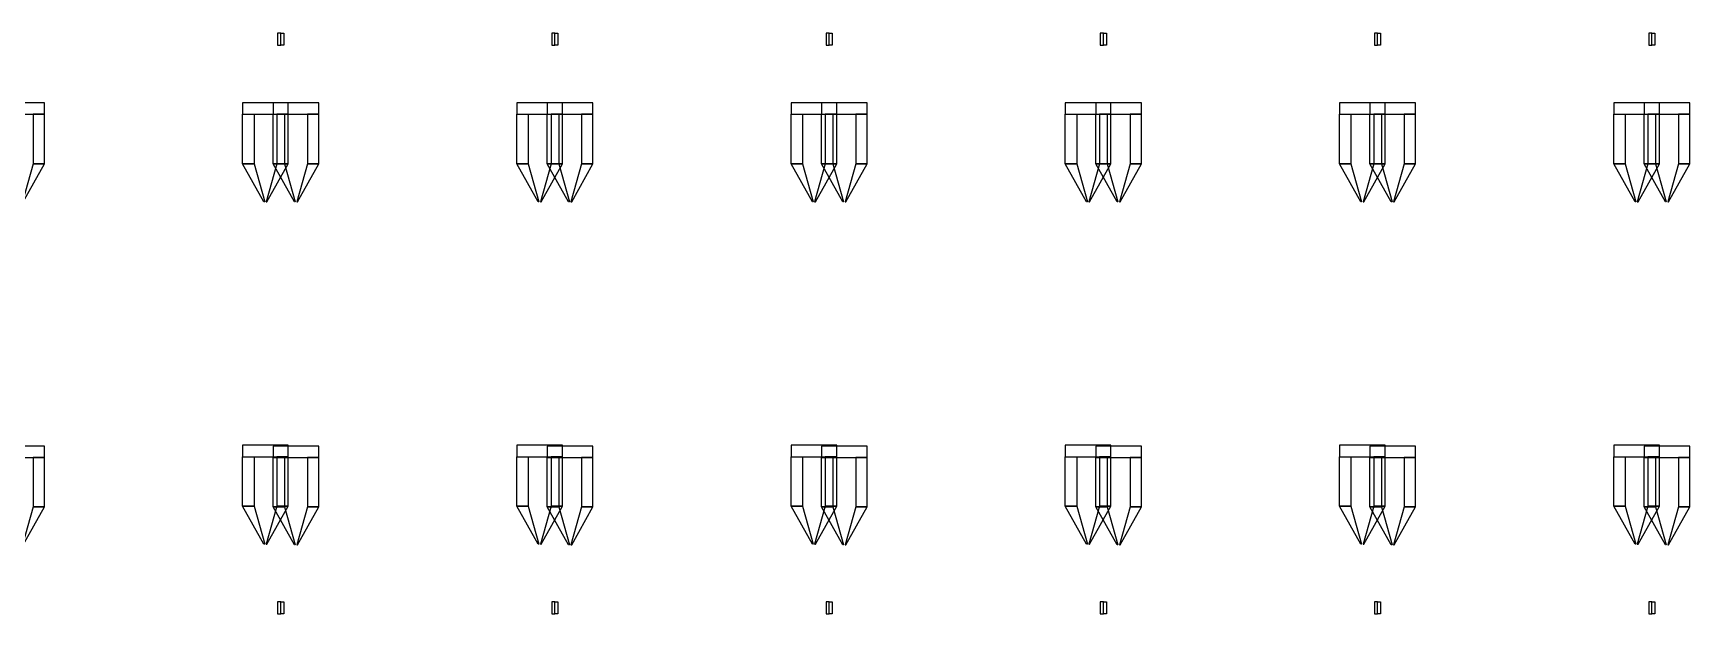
# Model space of a CAD drawing. Extents: x -50899 to 50899, y -48295 to 50898.
# Drawn here: x -6125 to 4750, y -28058 to -24242 of the extents above; entities that cross this region are included whole.
import ezdxf

# ---------------------------------------------------------------- set-up
doc = ezdxf.new("R2010")
doc.units = 0

# ---------------------------------------------------------------- blocks, each defined once
blk = doc.blocks.new('Q12')
for points in [[(3250, 14425), (3250, 14350), (3550, 14350), (3550, 14425), (3250, 14425)], [(3250, 14425), (3250, 14350), (3550, 14350), (3550, 14425), (3250, 14425)], [(3325, 14350), (3325, 14025), (3250, 14025), (3250, 14350), (3325, 14350)], [(3325, 14350), (3325, 14025), (3250, 14025), (3250, 14350), (3325, 14350)], [(3475, 14350), (3475, 14025), (3550, 14025), (3550, 14350), (3475, 14350)], [(3475, 14350), (3475, 14025), (3550, 14025), (3550, 14350), (3475, 14350)], [(3325, 14025), (3395, 13775), (3390, 13775), (3250, 14025), (3325, 14025)], [(3325, 14025), (3395, 13775), (3390, 13775), (3250, 14025), (3325, 14025)], [(3475, 14025), (3405, 13775), (3410, 13775), (3550, 14025), (3475, 14025)], [(3475, 14025), (3405, 13775), (3410, 13775), (3550, 14025), (3475, 14025)], [(3250, 12175), (3250, 12100), (3550, 12100), (3550, 12175), (3250, 12175)], [(3250, 12175), (3250, 12100), (3550, 12100), (3550, 12175), (3250, 12175)], [(3325, 12100), (3325, 11775), (3250, 11775), (3250, 12100), (3325, 12100)], [(3325, 12100), (3325, 11775), (3250, 11775), (3250, 12100), (3325, 12100)], [(3475, 12100), (3475, 11775), (3550, 11775), (3550, 12100), (3475, 12100)], [(3475, 12100), (3475, 11775), (3550, 11775), (3550, 12100), (3475, 12100)], [(3325, 11775), (3395, 11525), (3390, 11525), (3250, 11775), (3325, 11775)], [(3325, 11775), (3395, 11525), (3390, 11525), (3250, 11775), (3325, 11775)], [(3475, 11775), (3405, 11525), (3410, 11525), (3550, 11775), (3475, 11775)], [(3475, 11775), (3405, 11525), (3410, 11525), (3550, 11775), (3475, 11775)]]:
    blk.add_lwpolyline(points)
blk = doc.blocks.new('Q13')
for points in [[(1700, 14803), (1700, 14883), (1680, 14883), (1680, 14803), (1700, 14803)], [(3250, 14425), (3250, 14350), (3550, 14350), (3550, 14425), (3250, 14425)], [(3250, 14425), (3250, 14350), (3550, 14350), (3550, 14425), (3250, 14425)], [(3325, 14350), (3325, 14025), (3250, 14025), (3250, 14350), (3325, 14350)], [(3325, 14350), (3325, 14025), (3250, 14025), (3250, 14350), (3325, 14350)], [(3475, 14350), (3475, 14025), (3550, 14025), (3550, 14350), (3475, 14350)], [(3475, 14350), (3475, 14025), (3550, 14025), (3550, 14350), (3475, 14350)], [(3325, 14025), (3395, 13775), (3390, 13775), (3250, 14025), (3325, 14025)], [(3325, 14025), (3395, 13775), (3390, 13775), (3250, 14025), (3325, 14025)], [(3475, 14025), (3405, 13775), (3410, 13775), (3550, 14025), (3475, 14025)], [(3475, 14025), (3405, 13775), (3410, 13775), (3550, 14025), (3475, 14025)], [(3250, 12175), (3250, 12100), (3550, 12100), (3550, 12175), (3250, 12175)], [(3250, 12175), (3250, 12100), (3550, 12100), (3550, 12175), (3250, 12175)], [(3325, 12100), (3325, 11775), (3250, 11775), (3250, 12100), (3325, 12100)], [(3325, 12100), (3325, 11775), (3250, 11775), (3250, 12100), (3325, 12100)], [(3475, 12100), (3475, 11775), (3550, 11775), (3550, 12100), (3475, 12100)], [(3475, 12100), (3475, 11775), (3550, 11775), (3550, 12100), (3475, 12100)], [(3325, 11775), (3395, 11525), (3390, 11525), (3250, 11775), (3325, 11775)], [(3325, 11775), (3395, 11525), (3390, 11525), (3250, 11775), (3325, 11775)], [(3475, 11775), (3405, 11525), (3410, 11525), (3550, 11775), (3475, 11775)], [(3475, 11775), (3405, 11525), (3410, 11525), (3550, 11775), (3475, 11775)], [(1700, 11067), (1700, 11147), (1680, 11147), (1680, 11067), (1700, 11067)]]:
    blk.add_lwpolyline(points)
blk = doc.blocks.new('Q14')
for points in [[(-100, 14803), (-100, 14883), (-80, 14883), (-80, 14803), (-100, 14803)], [(1700, 14803), (1700, 14883), (1680, 14883), (1680, 14803), (1700, 14803)], [(-1950, 14425), (-1950, 14350), (-1650, 14350), (-1650, 14425), (-1950, 14425)], [(-1950, 14425), (-1950, 14350), (-1650, 14350), (-1650, 14425), (-1950, 14425)], [(3250, 14425), (3250, 14350), (3550, 14350), (3550, 14425), (3250, 14425)], [(3250, 14425), (3250, 14350), (3550, 14350), (3550, 14425), (3250, 14425)], [(-1725, 14350), (-1725, 14025), (-1650, 14025), (-1650, 14350), (-1725, 14350)], [(-1725, 14350), (-1725, 14025), (-1650, 14025), (-1650, 14350), (-1725, 14350)], [(3325, 14350), (3325, 14025), (3250, 14025), (3250, 14350), (3325, 14350)], [(3325, 14350), (3325, 14025), (3250, 14025), (3250, 14350), (3325, 14350)], [(3475, 14350), (3475, 14025), (3550, 14025), (3550, 14350), (3475, 14350)], [(3475, 14350), (3475, 14025), (3550, 14025), (3550, 14350), (3475, 14350)], [(-1725, 14025), (-1795, 13775), (-1790, 13775), (-1650, 14025), (-1725, 14025)], [(-1725, 14025), (-1795, 13775), (-1790, 13775), (-1650, 14025), (-1725, 14025)], [(3325, 14025), (3395, 13775), (3390, 13775), (3250, 14025), (3325, 14025)], [(3325, 14025), (3395, 13775), (3390, 13775), (3250, 14025), (3325, 14025)], [(3475, 14025), (3405, 13775), (3410, 13775), (3550, 14025), (3475, 14025)], [(3475, 14025), (3405, 13775), (3410, 13775), (3550, 14025), (3475, 14025)], [(-1950, 12170), (-1950, 12095), (-1650, 12095), (-1650, 12170), (-1950, 12170)], [(-1950, 12170), (-1950, 12095), (-1650, 12095), (-1650, 12170), (-1950, 12170)], [(-1725, 12095), (-1725, 11770), (-1650, 11770), (-1650, 12095), (-1725, 12095)], [(-1725, 12095), (-1725, 11770), (-1650, 11770), (-1650, 12095), (-1725, 12095)], [(3250, 12175), (3250, 12100), (3550, 12100), (3550, 12175), (3250, 12175)], [(3250, 12175), (3250, 12100), (3550, 12100), (3550, 12175), (3250, 12175)], [(3325, 12100), (3325, 11775), (3250, 11775), (3250, 12100), (3325, 12100)], [(3325, 12100), (3325, 11775), (3250, 11775), (3250, 12100), (3325, 12100)], [(3475, 12100), (3475, 11775), (3550, 11775), (3550, 12100), (3475, 12100)], [(3475, 12100), (3475, 11775), (3550, 11775), (3550, 12100), (3475, 12100)], [(-1725, 11770), (-1795, 11520), (-1790, 11520), (-1650, 11770), (-1725, 11770)], [(-1725, 11770), (-1795, 11520), (-1790, 11520), (-1650, 11770), (-1725, 11770)], [(3325, 11775), (3395, 11525), (3390, 11525), (3250, 11775), (3325, 11775)], [(3325, 11775), (3395, 11525), (3390, 11525), (3250, 11775), (3325, 11775)], [(3475, 11775), (3405, 11525), (3410, 11525), (3550, 11775), (3475, 11775)], [(3475, 11775), (3405, 11525), (3410, 11525), (3550, 11775), (3475, 11775)], [(-100, 11067), (-100, 11147), (-80, 11147), (-80, 11067), (-100, 11067)], [(1700, 11067), (1700, 11147), (1680, 11147), (1680, 11067), (1700, 11067)]]:
    blk.add_lwpolyline(points)
blk = doc.blocks.new('Q15')
for points in [[(-100, 14803), (-100, 14883), (-80, 14883), (-80, 14803), (-100, 14803)], [(1700, 14803), (1700, 14883), (1680, 14883), (1680, 14803), (1700, 14803)], [(-1950, 14425), (-1950, 14350), (-1650, 14350), (-1650, 14425), (-1950, 14425)], [(-1950, 14425), (-1950, 14350), (-1650, 14350), (-1650, 14425), (-1950, 14425)], [(3250, 14425), (3250, 14350), (3550, 14350), (3550, 14425), (3250, 14425)], [(3250, 14425), (3250, 14350), (3550, 14350), (3550, 14425), (3250, 14425)], [(-1875, 14350), (-1875, 14025), (-1950, 14025), (-1950, 14350), (-1875, 14350)], [(-1875, 14350), (-1875, 14025), (-1950, 14025), (-1950, 14350), (-1875, 14350)], [(-1725, 14350), (-1725, 14025), (-1650, 14025), (-1650, 14350), (-1725, 14350)], [(-1725, 14350), (-1725, 14025), (-1650, 14025), (-1650, 14350), (-1725, 14350)], [(3325, 14350), (3325, 14025), (3250, 14025), (3250, 14350), (3325, 14350)], [(3325, 14350), (3325, 14025), (3250, 14025), (3250, 14350), (3325, 14350)], [(3475, 14350), (3475, 14025), (3550, 14025), (3550, 14350), (3475, 14350)], [(3475, 14350), (3475, 14025), (3550, 14025), (3550, 14350), (3475, 14350)], [(-1875, 14025), (-1805, 13775), (-1810, 13775), (-1950, 14025), (-1875, 14025)], [(-1875, 14025), (-1805, 13775), (-1810, 13775), (-1950, 14025), (-1875, 14025)], [(-1725, 14025), (-1795, 13775), (-1790, 13775), (-1650, 14025), (-1725, 14025)], [(-1725, 14025), (-1795, 13775), (-1790, 13775), (-1650, 14025), (-1725, 14025)], [(3325, 14025), (3395, 13775), (3390, 13775), (3250, 14025), (3325, 14025)], [(3325, 14025), (3395, 13775), (3390, 13775), (3250, 14025), (3325, 14025)], [(3475, 14025), (3405, 13775), (3410, 13775), (3550, 14025), (3475, 14025)], [(3475, 14025), (3405, 13775), (3410, 13775), (3550, 14025), (3475, 14025)], [(-1950, 12170), (-1950, 12095), (-1650, 12095), (-1650, 12170), (-1950, 12170)], [(-1950, 12170), (-1950, 12095), (-1650, 12095), (-1650, 12170), (-1950, 12170)], [(-1875, 12095), (-1875, 11770), (-1950, 11770), (-1950, 12095), (-1875, 12095)], [(-1875, 12095), (-1875, 11770), (-1950, 11770), (-1950, 12095), (-1875, 12095)], [(-1725, 12095), (-1725, 11770), (-1650, 11770), (-1650, 12095), (-1725, 12095)], [(-1725, 12095), (-1725, 11770), (-1650, 11770), (-1650, 12095), (-1725, 12095)], [(3250, 12175), (3250, 12100), (3550, 12100), (3550, 12175), (3250, 12175)], [(3250, 12175), (3250, 12100), (3550, 12100), (3550, 12175), (3250, 12175)], [(3325, 12100), (3325, 11775), (3250, 11775), (3250, 12100), (3325, 12100)], [(3325, 12100), (3325, 11775), (3250, 11775), (3250, 12100), (3325, 12100)], [(3475, 12100), (3475, 11775), (3550, 11775), (3550, 12100), (3475, 12100)], [(3475, 12100), (3475, 11775), (3550, 11775), (3550, 12100), (3475, 12100)], [(-1875, 11770), (-1805, 11520), (-1810, 11520), (-1950, 11770), (-1875, 11770)], [(-1875, 11770), (-1805, 11520), (-1810, 11520), (-1950, 11770), (-1875, 11770)], [(-1725, 11770), (-1795, 11520), (-1790, 11520), (-1650, 11770), (-1725, 11770)], [(-1725, 11770), (-1795, 11520), (-1790, 11520), (-1650, 11770), (-1725, 11770)], [(3325, 11775), (3395, 11525), (3390, 11525), (3250, 11775), (3325, 11775)], [(3325, 11775), (3395, 11525), (3390, 11525), (3250, 11775), (3325, 11775)], [(3475, 11775), (3405, 11525), (3410, 11525), (3550, 11775), (3475, 11775)], [(3475, 11775), (3405, 11525), (3410, 11525), (3550, 11775), (3475, 11775)], [(-100, 11067), (-100, 11147), (-80, 11147), (-80, 11067), (-100, 11067)], [(1700, 11067), (1700, 11147), (1680, 11147), (1680, 11067), (1700, 11067)]]:
    blk.add_lwpolyline(points)
blk = doc.blocks.new('Q16')
for points in [[(-100, 14803), (-100, 14883), (-80, 14883), (-80, 14803), (-100, 14803)], [(1700, 14803), (1700, 14883), (1680, 14883), (1680, 14803), (1700, 14803)], [(-1950, 14425), (-1950, 14350), (-1650, 14350), (-1650, 14425), (-1950, 14425)], [(-1950, 14425), (-1950, 14350), (-1650, 14350), (-1650, 14425), (-1950, 14425)], [(3250, 14425), (3250, 14350), (3550, 14350), (3550, 14425), (3250, 14425)], [(3250, 14425), (3250, 14350), (3550, 14350), (3550, 14425), (3250, 14425)], [(-1875, 14350), (-1875, 14025), (-1950, 14025), (-1950, 14350), (-1875, 14350)], [(-1875, 14350), (-1875, 14025), (-1950, 14025), (-1950, 14350), (-1875, 14350)], [(-1725, 14350), (-1725, 14025), (-1650, 14025), (-1650, 14350), (-1725, 14350)], [(-1725, 14350), (-1725, 14025), (-1650, 14025), (-1650, 14350), (-1725, 14350)], [(3325, 14350), (3325, 14025), (3250, 14025), (3250, 14350), (3325, 14350)], [(3325, 14350), (3325, 14025), (3250, 14025), (3250, 14350), (3325, 14350)], [(3475, 14350), (3475, 14025), (3550, 14025), (3550, 14350), (3475, 14350)], [(3475, 14350), (3475, 14025), (3550, 14025), (3550, 14350), (3475, 14350)], [(-1875, 14025), (-1805, 13775), (-1810, 13775), (-1950, 14025), (-1875, 14025)], [(-1875, 14025), (-1805, 13775), (-1810, 13775), (-1950, 14025), (-1875, 14025)], [(-1725, 14025), (-1795, 13775), (-1790, 13775), (-1650, 14025), (-1725, 14025)], [(-1725, 14025), (-1795, 13775), (-1790, 13775), (-1650, 14025), (-1725, 14025)], [(3325, 14025), (3395, 13775), (3390, 13775), (3250, 14025), (3325, 14025)], [(3325, 14025), (3395, 13775), (3390, 13775), (3250, 14025), (3325, 14025)], [(3475, 14025), (3405, 13775), (3410, 13775), (3550, 14025), (3475, 14025)], [(3475, 14025), (3405, 13775), (3410, 13775), (3550, 14025), (3475, 14025)], [(-1950, 12170), (-1950, 12095), (-1650, 12095), (-1650, 12170), (-1950, 12170)], [(-1950, 12170), (-1950, 12095), (-1650, 12095), (-1650, 12170), (-1950, 12170)], [(-1875, 12095), (-1875, 11770), (-1950, 11770), (-1950, 12095), (-1875, 12095)], [(-1875, 12095), (-1875, 11770), (-1950, 11770), (-1950, 12095), (-1875, 12095)], [(-1725, 12095), (-1725, 11770), (-1650, 11770), (-1650, 12095), (-1725, 12095)], [(-1725, 12095), (-1725, 11770), (-1650, 11770), (-1650, 12095), (-1725, 12095)], [(3250, 12175), (3250, 12100), (3550, 12100), (3550, 12175), (3250, 12175)], [(3250, 12175), (3250, 12100), (3550, 12100), (3550, 12175), (3250, 12175)], [(3325, 12100), (3325, 11775), (3250, 11775), (3250, 12100), (3325, 12100)], [(3325, 12100), (3325, 11775), (3250, 11775), (3250, 12100), (3325, 12100)], [(3475, 12100), (3475, 11775), (3550, 11775), (3550, 12100), (3475, 12100)], [(3475, 12100), (3475, 11775), (3550, 11775), (3550, 12100), (3475, 12100)], [(-1875, 11770), (-1805, 11520), (-1810, 11520), (-1950, 11770), (-1875, 11770)], [(-1875, 11770), (-1805, 11520), (-1810, 11520), (-1950, 11770), (-1875, 11770)], [(-1725, 11770), (-1795, 11520), (-1790, 11520), (-1650, 11770), (-1725, 11770)], [(-1725, 11770), (-1795, 11520), (-1790, 11520), (-1650, 11770), (-1725, 11770)], [(3325, 11775), (3395, 11525), (3390, 11525), (3250, 11775), (3325, 11775)], [(3325, 11775), (3395, 11525), (3390, 11525), (3250, 11775), (3325, 11775)], [(3475, 11775), (3405, 11525), (3410, 11525), (3550, 11775), (3475, 11775)], [(3475, 11775), (3405, 11525), (3410, 11525), (3550, 11775), (3475, 11775)], [(-100, 11067), (-100, 11147), (-80, 11147), (-80, 11067), (-100, 11067)], [(1700, 11067), (1700, 11147), (1680, 11147), (1680, 11067), (1700, 11067)]]:
    blk.add_lwpolyline(points)
blk = doc.blocks.new('Q17')
for points in [[(-100, 14803), (-100, 14883), (-80, 14883), (-80, 14803), (-100, 14803)], [(1700, 14803), (1700, 14883), (1680, 14883), (1680, 14803), (1700, 14803)], [(-1950, 14425), (-1950, 14350), (-1650, 14350), (-1650, 14425), (-1950, 14425)], [(-1950, 14425), (-1950, 14350), (-1650, 14350), (-1650, 14425), (-1950, 14425)], [(3250, 14425), (3250, 14350), (3550, 14350), (3550, 14425), (3250, 14425)], [(3250, 14425), (3250, 14350), (3550, 14350), (3550, 14425), (3250, 14425)], [(-1875, 14350), (-1875, 14025), (-1950, 14025), (-1950, 14350), (-1875, 14350)], [(-1875, 14350), (-1875, 14025), (-1950, 14025), (-1950, 14350), (-1875, 14350)], [(-1725, 14350), (-1725, 14025), (-1650, 14025), (-1650, 14350), (-1725, 14350)], [(-1725, 14350), (-1725, 14025), (-1650, 14025), (-1650, 14350), (-1725, 14350)], [(3325, 14350), (3325, 14025), (3250, 14025), (3250, 14350), (3325, 14350)], [(3325, 14350), (3325, 14025), (3250, 14025), (3250, 14350), (3325, 14350)], [(3475, 14350), (3475, 14025), (3550, 14025), (3550, 14350), (3475, 14350)], [(3475, 14350), (3475, 14025), (3550, 14025), (3550, 14350), (3475, 14350)], [(-1875, 14025), (-1805, 13775), (-1810, 13775), (-1950, 14025), (-1875, 14025)], [(-1875, 14025), (-1805, 13775), (-1810, 13775), (-1950, 14025), (-1875, 14025)], [(-1725, 14025), (-1795, 13775), (-1790, 13775), (-1650, 14025), (-1725, 14025)], [(-1725, 14025), (-1795, 13775), (-1790, 13775), (-1650, 14025), (-1725, 14025)], [(3325, 14025), (3395, 13775), (3390, 13775), (3250, 14025), (3325, 14025)], [(3325, 14025), (3395, 13775), (3390, 13775), (3250, 14025), (3325, 14025)], [(3475, 14025), (3405, 13775), (3410, 13775), (3550, 14025), (3475, 14025)], [(3475, 14025), (3405, 13775), (3410, 13775), (3550, 14025), (3475, 14025)], [(-1950, 12170), (-1950, 12095), (-1650, 12095), (-1650, 12170), (-1950, 12170)], [(-1950, 12170), (-1950, 12095), (-1650, 12095), (-1650, 12170), (-1950, 12170)], [(-1875, 12095), (-1875, 11770), (-1950, 11770), (-1950, 12095), (-1875, 12095)], [(-1875, 12095), (-1875, 11770), (-1950, 11770), (-1950, 12095), (-1875, 12095)], [(-1725, 12095), (-1725, 11770), (-1650, 11770), (-1650, 12095), (-1725, 12095)], [(-1725, 12095), (-1725, 11770), (-1650, 11770), (-1650, 12095), (-1725, 12095)], [(3250, 12175), (3250, 12100), (3550, 12100), (3550, 12175), (3250, 12175)], [(3250, 12175), (3250, 12100), (3550, 12100), (3550, 12175), (3250, 12175)], [(3325, 12100), (3325, 11775), (3250, 11775), (3250, 12100), (3325, 12100)], [(3325, 12100), (3325, 11775), (3250, 11775), (3250, 12100), (3325, 12100)], [(3475, 12100), (3475, 11775), (3550, 11775), (3550, 12100), (3475, 12100)], [(3475, 12100), (3475, 11775), (3550, 11775), (3550, 12100), (3475, 12100)], [(-1875, 11770), (-1805, 11520), (-1810, 11520), (-1950, 11770), (-1875, 11770)], [(-1875, 11770), (-1805, 11520), (-1810, 11520), (-1950, 11770), (-1875, 11770)], [(-1725, 11770), (-1795, 11520), (-1790, 11520), (-1650, 11770), (-1725, 11770)], [(-1725, 11770), (-1795, 11520), (-1790, 11520), (-1650, 11770), (-1725, 11770)], [(3325, 11775), (3395, 11525), (3390, 11525), (3250, 11775), (3325, 11775)], [(3325, 11775), (3395, 11525), (3390, 11525), (3250, 11775), (3325, 11775)], [(3475, 11775), (3405, 11525), (3410, 11525), (3550, 11775), (3475, 11775)], [(3475, 11775), (3405, 11525), (3410, 11525), (3550, 11775), (3475, 11775)], [(-100, 11067), (-100, 11147), (-80, 11147), (-80, 11067), (-100, 11067)], [(1700, 11067), (1700, 11147), (1680, 11147), (1680, 11067), (1700, 11067)]]:
    blk.add_lwpolyline(points)
blk = doc.blocks.new('Q18')
for points in [[(-100, 14803), (-100, 14883), (-80, 14883), (-80, 14803), (-100, 14803)], [(1700, 14803), (1700, 14883), (1680, 14883), (1680, 14803), (1700, 14803)], [(-1950, 14425), (-1950, 14350), (-1650, 14350), (-1650, 14425), (-1950, 14425)], [(-1950, 14425), (-1950, 14350), (-1650, 14350), (-1650, 14425), (-1950, 14425)], [(-1875, 14350), (-1875, 14025), (-1950, 14025), (-1950, 14350), (-1875, 14350)], [(-1875, 14350), (-1875, 14025), (-1950, 14025), (-1950, 14350), (-1875, 14350)], [(-1725, 14350), (-1725, 14025), (-1650, 14025), (-1650, 14350), (-1725, 14350)], [(-1725, 14350), (-1725, 14025), (-1650, 14025), (-1650, 14350), (-1725, 14350)], [(-1875, 14025), (-1805, 13775), (-1810, 13775), (-1950, 14025), (-1875, 14025)], [(-1875, 14025), (-1805, 13775), (-1810, 13775), (-1950, 14025), (-1875, 14025)], [(-1725, 14025), (-1795, 13775), (-1790, 13775), (-1650, 14025), (-1725, 14025)], [(-1725, 14025), (-1795, 13775), (-1790, 13775), (-1650, 14025), (-1725, 14025)], [(-1950, 12170), (-1950, 12095), (-1650, 12095), (-1650, 12170), (-1950, 12170)], [(-1950, 12170), (-1950, 12095), (-1650, 12095), (-1650, 12170), (-1950, 12170)], [(-1875, 12095), (-1875, 11770), (-1950, 11770), (-1950, 12095), (-1875, 12095)], [(-1875, 12095), (-1875, 11770), (-1950, 11770), (-1950, 12095), (-1875, 12095)], [(-1725, 12095), (-1725, 11770), (-1650, 11770), (-1650, 12095), (-1725, 12095)], [(-1725, 12095), (-1725, 11770), (-1650, 11770), (-1650, 12095), (-1725, 12095)], [(-1875, 11770), (-1805, 11520), (-1810, 11520), (-1950, 11770), (-1875, 11770)], [(-1875, 11770), (-1805, 11520), (-1810, 11520), (-1950, 11770), (-1875, 11770)], [(-1725, 11770), (-1795, 11520), (-1790, 11520), (-1650, 11770), (-1725, 11770)], [(-1725, 11770), (-1795, 11520), (-1790, 11520), (-1650, 11770), (-1725, 11770)], [(-100, 11067), (-100, 11147), (-80, 11147), (-80, 11067), (-100, 11067)], [(1700, 11067), (1700, 11147), (1680, 11147), (1680, 11067), (1700, 11067)]]:
    blk.add_lwpolyline(points)
blk = doc.blocks.new('Q19')
for points in [[(-100, 14803), (-100, 14883), (-80, 14883), (-80, 14803), (-100, 14803)], [(-1950, 14425), (-1950, 14350), (-1650, 14350), (-1650, 14425), (-1950, 14425)], [(-1950, 14425), (-1950, 14350), (-1650, 14350), (-1650, 14425), (-1950, 14425)], [(-1875, 14350), (-1875, 14025), (-1950, 14025), (-1950, 14350), (-1875, 14350)], [(-1875, 14350), (-1875, 14025), (-1950, 14025), (-1950, 14350), (-1875, 14350)], [(-1725, 14350), (-1725, 14025), (-1650, 14025), (-1650, 14350), (-1725, 14350)], [(-1725, 14350), (-1725, 14025), (-1650, 14025), (-1650, 14350), (-1725, 14350)], [(-1875, 14025), (-1805, 13775), (-1810, 13775), (-1950, 14025), (-1875, 14025)], [(-1875, 14025), (-1805, 13775), (-1810, 13775), (-1950, 14025), (-1875, 14025)], [(-1725, 14025), (-1795, 13775), (-1790, 13775), (-1650, 14025), (-1725, 14025)], [(-1725, 14025), (-1795, 13775), (-1790, 13775), (-1650, 14025), (-1725, 14025)], [(-1950, 12170), (-1950, 12095), (-1650, 12095), (-1650, 12170), (-1950, 12170)], [(-1950, 12170), (-1950, 12095), (-1650, 12095), (-1650, 12170), (-1950, 12170)], [(-1875, 12095), (-1875, 11770), (-1950, 11770), (-1950, 12095), (-1875, 12095)], [(-1875, 12095), (-1875, 11770), (-1950, 11770), (-1950, 12095), (-1875, 12095)], [(-1725, 12095), (-1725, 11770), (-1650, 11770), (-1650, 12095), (-1725, 12095)], [(-1725, 12095), (-1725, 11770), (-1650, 11770), (-1650, 12095), (-1725, 12095)], [(-1875, 11770), (-1805, 11520), (-1810, 11520), (-1950, 11770), (-1875, 11770)], [(-1875, 11770), (-1805, 11520), (-1810, 11520), (-1950, 11770), (-1875, 11770)], [(-1725, 11770), (-1795, 11520), (-1790, 11520), (-1650, 11770), (-1725, 11770)], [(-1725, 11770), (-1795, 11520), (-1790, 11520), (-1650, 11770), (-1725, 11770)], [(-100, 11067), (-100, 11147), (-80, 11147), (-80, 11067), (-100, 11067)]]:
    blk.add_lwpolyline(points)
blk = doc.blocks.new('Q20')
for points in [[(-1950, 14425), (-1950, 14350), (-1650, 14350), (-1650, 14425), (-1950, 14425)], [(-1950, 14425), (-1950, 14350), (-1650, 14350), (-1650, 14425), (-1950, 14425)], [(-1875, 14350), (-1875, 14025), (-1950, 14025), (-1950, 14350), (-1875, 14350)], [(-1875, 14350), (-1875, 14025), (-1950, 14025), (-1950, 14350), (-1875, 14350)], [(-1725, 14350), (-1725, 14025), (-1650, 14025), (-1650, 14350), (-1725, 14350)], [(-1725, 14350), (-1725, 14025), (-1650, 14025), (-1650, 14350), (-1725, 14350)], [(-1875, 14025), (-1805, 13775), (-1810, 13775), (-1950, 14025), (-1875, 14025)], [(-1875, 14025), (-1805, 13775), (-1810, 13775), (-1950, 14025), (-1875, 14025)], [(-1725, 14025), (-1795, 13775), (-1790, 13775), (-1650, 14025), (-1725, 14025)], [(-1725, 14025), (-1795, 13775), (-1790, 13775), (-1650, 14025), (-1725, 14025)], [(-1950, 12170), (-1950, 12095), (-1650, 12095), (-1650, 12170), (-1950, 12170)], [(-1950, 12170), (-1950, 12095), (-1650, 12095), (-1650, 12170), (-1950, 12170)], [(-1875, 12095), (-1875, 11770), (-1950, 11770), (-1950, 12095), (-1875, 12095)], [(-1875, 12095), (-1875, 11770), (-1950, 11770), (-1950, 12095), (-1875, 12095)], [(-1725, 12095), (-1725, 11770), (-1650, 11770), (-1650, 12095), (-1725, 12095)], [(-1725, 12095), (-1725, 11770), (-1650, 11770), (-1650, 12095), (-1725, 12095)], [(-1875, 11770), (-1805, 11520), (-1810, 11520), (-1950, 11770), (-1875, 11770)], [(-1875, 11770), (-1805, 11520), (-1810, 11520), (-1950, 11770), (-1875, 11770)], [(-1725, 11770), (-1795, 11520), (-1790, 11520), (-1650, 11770), (-1725, 11770)], [(-1725, 11770), (-1795, 11520), (-1790, 11520), (-1650, 11770), (-1725, 11770)]]:
    blk.add_lwpolyline(points)

msp = doc.modelspace()

# ---------------------------------------------------------------- block references
for name, p in [('Q12', (-8000, -39125)), ('Q13', (-6200, -39125)), ('Q14', (-4400, -39125)), ('Q15', (-2600, -39125)), ('Q16', (-800, -39125)), ('Q17', (1000, -39125)), ('Q18', (2800, -39125)), ('Q19', (4600, -39125)), ('Q20', (6400, -39125))]:
    msp.add_blockref(name, p)

doc.saveas('drawing.dxf')
